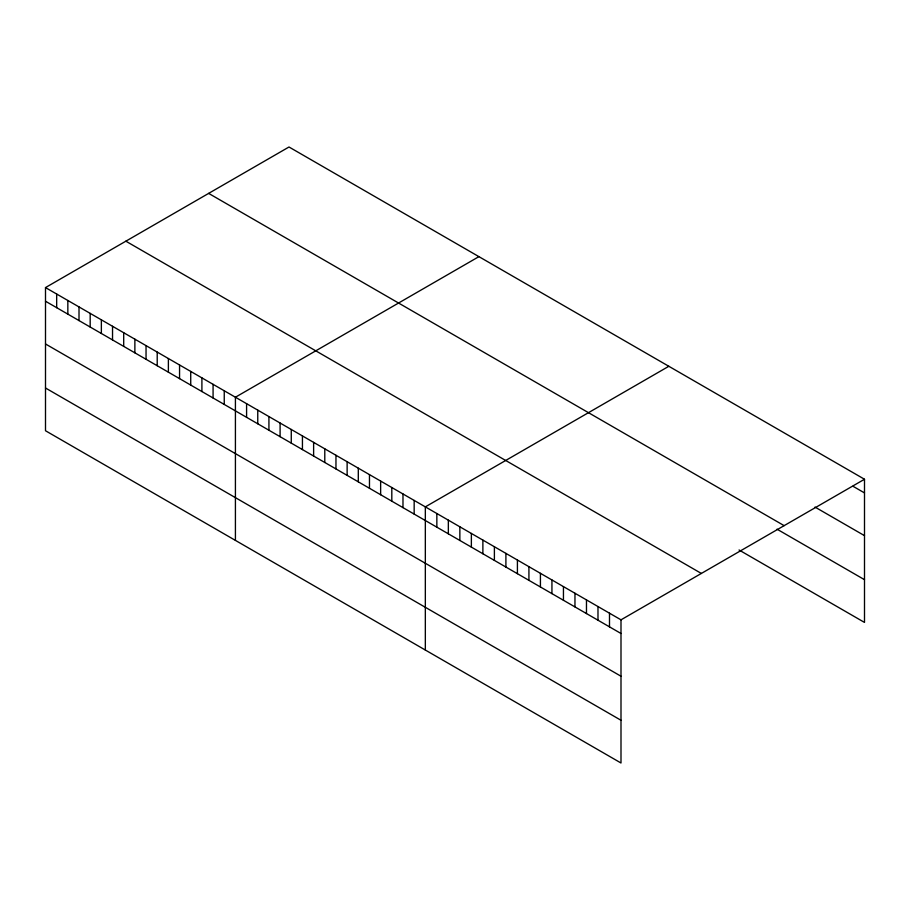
<?xml version="1.0" encoding="UTF-8"?>
<svg xmlns="http://www.w3.org/2000/svg" width="910" height="910" viewBox="0 0 910 910"><rect width="100%" height="100%" fill="white"/><g stroke="black" fill="none" stroke-linecap="round" stroke-linejoin="round"><path stroke-width="1.36" d="M45.5 287.583L620.995 619.835L620.995 763.001L45.5 430.748L45.5 287.583L289.005 146.999L864.5 479.251L864.5 622.417L739.045 549.993M478.91 256.643L235.417 397.226L235.417 540.392M668.827 366.286L425.334 506.87L425.334 650.036M620.995 619.835L864.5 479.251M852.988 486.27L864.5 492.913M815.007 507.075L864.5 535.649M208.64 193.386L784.147 525.65M777.026 529.176L864.5 579.681M125.853 241.184L701.36 573.448M45.5 301.233L620.995 633.496M45.5 343.969L620.995 676.232M45.5 388.001L620.995 720.265M609.495 613.192L609.495 626.854M597.984 606.549L597.984 620.211M586.472 599.906L586.472 613.567M574.961 593.263L574.961 606.913M563.449 586.609L563.449 600.27M551.938 579.966L551.938 593.627M540.426 573.323L540.426 586.984M528.926 566.68L528.926 580.341M517.415 560.037L517.415 573.687M505.903 553.382L505.903 567.044M494.392 546.739L494.392 560.401M482.88 540.096L482.88 553.758M471.369 533.453L471.369 547.115M459.857 526.81L459.857 540.46M448.346 520.156L448.346 533.817M436.846 513.513L436.846 527.174M414.164 500.42L414.164 514.082M402.982 493.971L402.982 507.632M391.812 487.521L391.812 501.183M380.642 481.072L380.642 494.733M369.471 474.622L369.471 488.283M358.301 468.172L358.301 481.834M347.131 461.723L347.131 475.384M335.961 455.273L335.961 468.934M324.79 448.823L324.79 462.485M313.62 442.374L313.62 456.035M302.438 435.924L302.438 449.585M291.268 429.474L291.268 443.136M280.098 423.025L280.098 436.686M268.928 416.575L268.928 430.237M257.757 410.126L257.757 423.787M246.587 403.676L246.587 417.337M224.247 390.777L224.247 404.438M213.076 384.327L213.076 397.988M201.906 377.877L201.906 391.539M190.725 371.428L190.725 385.089M179.554 364.978L179.554 378.64M168.384 358.529L168.384 372.179M157.214 352.079L157.214 365.729M146.044 345.629L146.044 359.279M134.873 339.18L134.873 352.83M123.703 332.73L123.703 346.38M112.533 326.28L112.533 339.93M101.363 319.831L101.363 333.481M90.181 313.381L90.181 327.031M79.011 306.932L79.011 320.582M67.84 300.482L67.84 314.132M56.67 294.032L56.67 307.682"/></g></svg>
